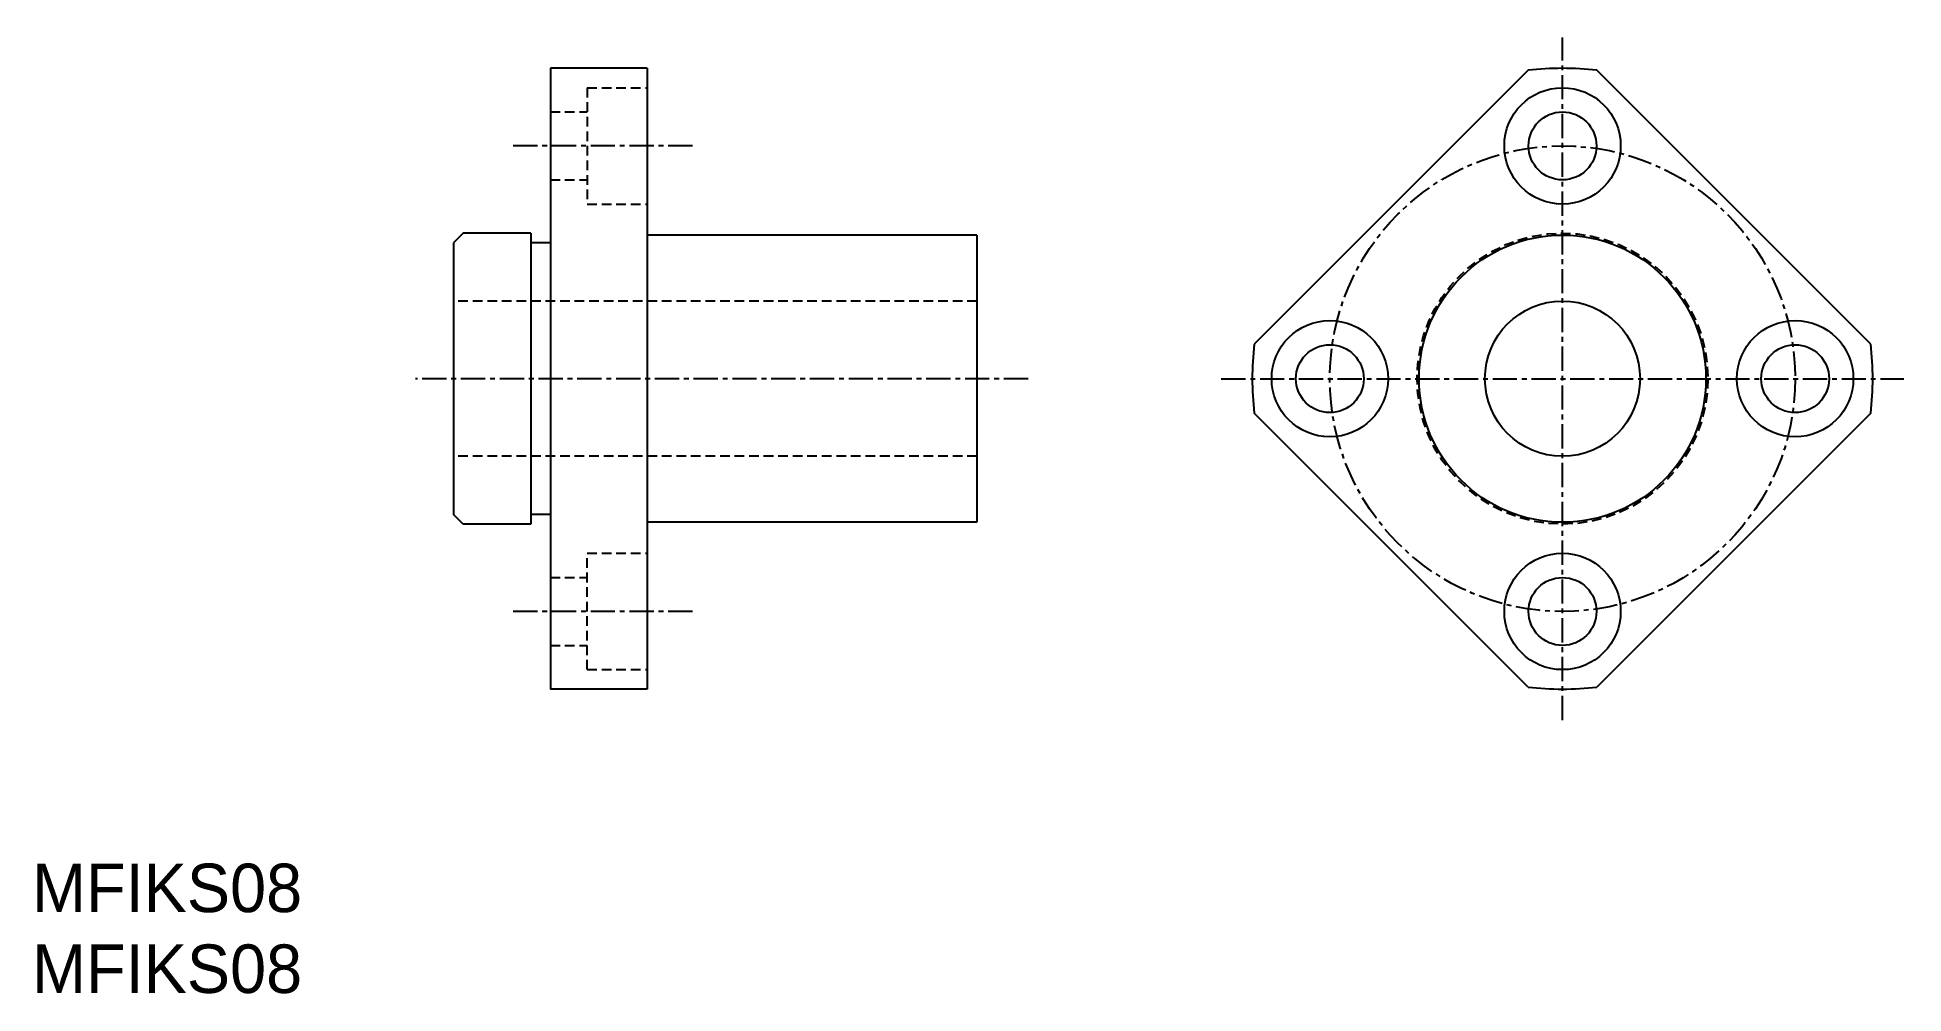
# Model space of a CAD drawing. Extents: x 10.3 to 106.5, y 10 to 59.3.
import ezdxf

# ---------------------------------------------------------------- set-up
doc = ezdxf.new("R2010")
doc.units = 0
doc.linetypes.add('CENTER', pattern=[2, 1.25, -0.25, 0.25, -0.25])
doc.linetypes.add('DASHED', pattern=[0.75, 0.5, -0.25])
doc.layers.get('0').update_dxf_attribs({"linetype": 'CONTINUOUS'})
doc.layers.add('CENTER', color=1, linetype='CENTER')

msp = doc.modelspace()

# ---------------------------------------------------------------- linework, layer by layer
at = {"color": 7, "linetype": 'CONTINUOUS'}
for p, q in [((36.736, 57.669), (36.736, 25.669)), ((41.736, 57.669), (36.736, 57.669)), ((41.736, 57.669), (41.736, 25.669)), ((87.162, 57.57), (73.038, 43.445)), ((104.84, 43.445), (90.715, 57.57)), ((32.236, 49.169), (31.736, 48.669)), ((35.736, 49.169), (32.236, 49.169)), ((35.736, 49.169), (35.736, 34.169)), ((31.736, 48.669), (31.736, 34.669)), ((36.736, 48.669), (35.736, 48.669)), ((58.736, 49.069), (41.736, 49.069)), ((58.736, 49.069), (58.736, 34.269)), ((87.162, 25.768), (73.038, 39.892)), ((104.84, 39.892), (90.715, 25.768)), ((32.236, 34.169), (31.736, 34.669)), ((36.736, 34.669), (35.736, 34.669)), ((35.736, 34.169), (32.236, 34.169)), ((58.736, 34.269), (41.736, 34.269)), ((41.736, 25.669), (36.736, 25.669))]:
    msp.add_line(p, q, dxfattribs=at)
at = {"color": 3, "linetype": 'DASHED'}
for p, q in [((38.636, 56.669), (41.736, 56.669)), ((38.636, 56.669), (38.636, 50.669)), ((36.736, 55.419), (38.636, 55.419)), ((36.736, 51.919), (38.636, 51.919)), ((38.636, 50.669), (41.736, 50.669)), ((58.736, 45.669), (31.736, 45.669)), ((58.736, 37.669), (31.736, 37.669)), ((38.636, 26.669), (38.636, 32.669)), ((38.636, 32.669), (41.736, 32.669)), ((36.736, 31.419), (38.636, 31.419)), ((36.736, 27.919), (38.636, 27.919)), ((38.636, 26.669), (41.736, 26.669))]:
    msp.add_line(p, q, dxfattribs=at)
at = {"color": 7, "linetype": 'CONTINUOUS'}
for centre, radius in [((88.939, 53.669), 3), ((88.939, 53.669), 1.75), ((88.939, 41.669), 7.4), ((88.939, 41.669), 4), ((76.939, 41.669), 3), ((100.939, 41.669), 3), ((76.939, 41.669), 1.75), ((100.939, 41.669), 1.75), ((88.939, 29.669), 3), ((88.939, 29.669), 1.75)]:
    msp.add_circle(centre, radius, dxfattribs=at)
at = {"color": 3, "linetype": 'DASHED'}
msp.add_circle((88.939, 41.669), 7.5, dxfattribs=at)
at = {"color": 7, "linetype": 'CONTINUOUS'}
for start, end in [(83.62483, 96.37517), (173.62483, 186.37517), (353.62483, 6.37517), (263.62483, 276.37517)]:
    msp.add_arc((88.939, 41.669), 16, start, end, dxfattribs=at)
at = {"layer": 'CENTER', "color": 1, "linetype": 'CENTER'}
for p, q in [((88.939, 24.072), (88.939, 59.266)), ((44.067, 53.669), (34.734, 53.669)), ((61.376, 41.669), (29.774, 41.669)), ((71.341, 41.669), (106.536, 41.669)), ((44.067, 29.669), (34.734, 29.669))]:
    msp.add_line(p, q, dxfattribs=at)
msp.add_circle((88.939, 41.669), 12, dxfattribs=at)

# ---------------------------------------------------------------- texts
at = {"color": 7, "linetype": 'CONTINUOUS'}
for p in [(10, 14.167), (10, 10)]:
    msp.add_text('MFIKS08', height=2.5, dxfattribs=at).set_placement(p)

doc.saveas('drawing.dxf')
